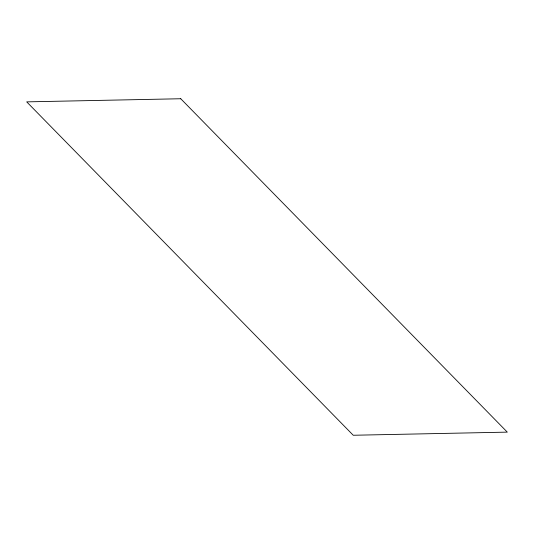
<?xml version="1.0" encoding="UTF-8"?>
<svg xmlns="http://www.w3.org/2000/svg" width="534" height="534" viewBox="0 0 534 534"><rect width="100%" height="100%" fill="white"/><g stroke="black" fill="none" stroke-linecap="round" stroke-linejoin="round"><path stroke-width="0.8" d="M180.752 98.743L26.7 101.867L353.248 435.257L507.3 432.133L180.752 98.743"/></g></svg>
